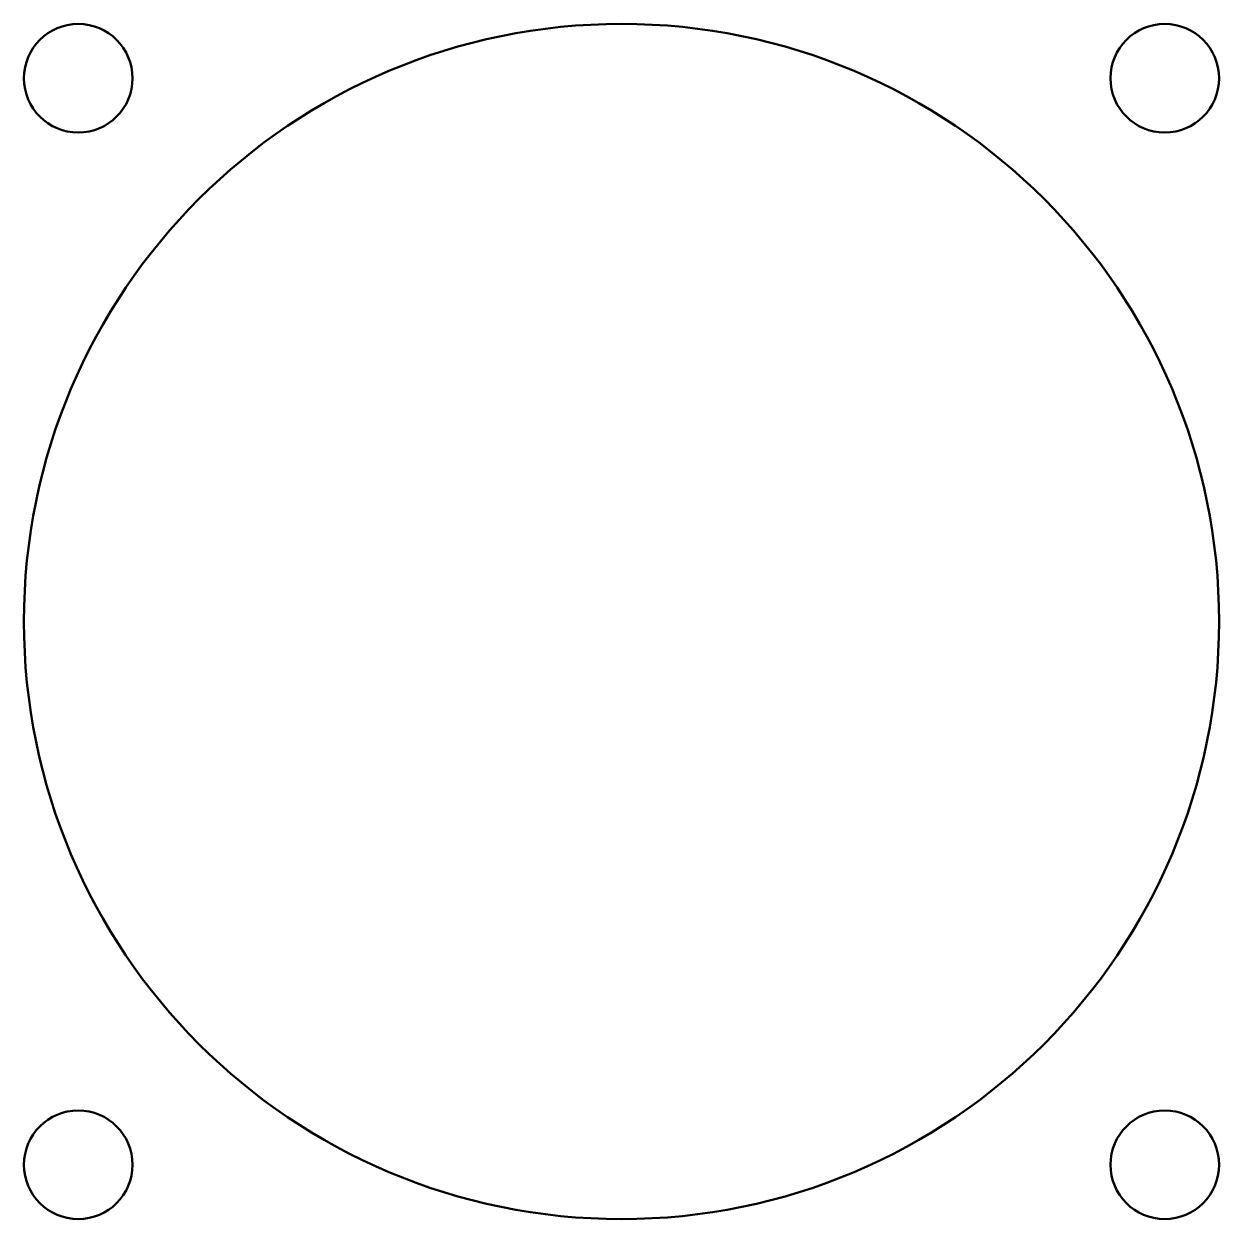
# Model space of a CAD drawing. Header units: millimetres. Extents: x -22 to 22, y -22 to 22.
import ezdxf

# ---------------------------------------------------------------- set-up
doc = ezdxf.new("R2010")
doc.units = ezdxf.units.MM
doc.layers.add('cutout', color=178, linetype='Continuous', lineweight=50, true_color=0x000000)

msp = doc.modelspace()

# ---------------------------------------------------------------- linework, layer by layer
at = {"layer": 'cutout'}
for centre, radius in [((-20, 20), 2), ((0, 0), 22), ((20, 20), 2), ((-20, -20), 2), ((20, -20), 2)]:
    msp.add_circle(centre, radius, dxfattribs=at)

doc.saveas('drawing.dxf')
